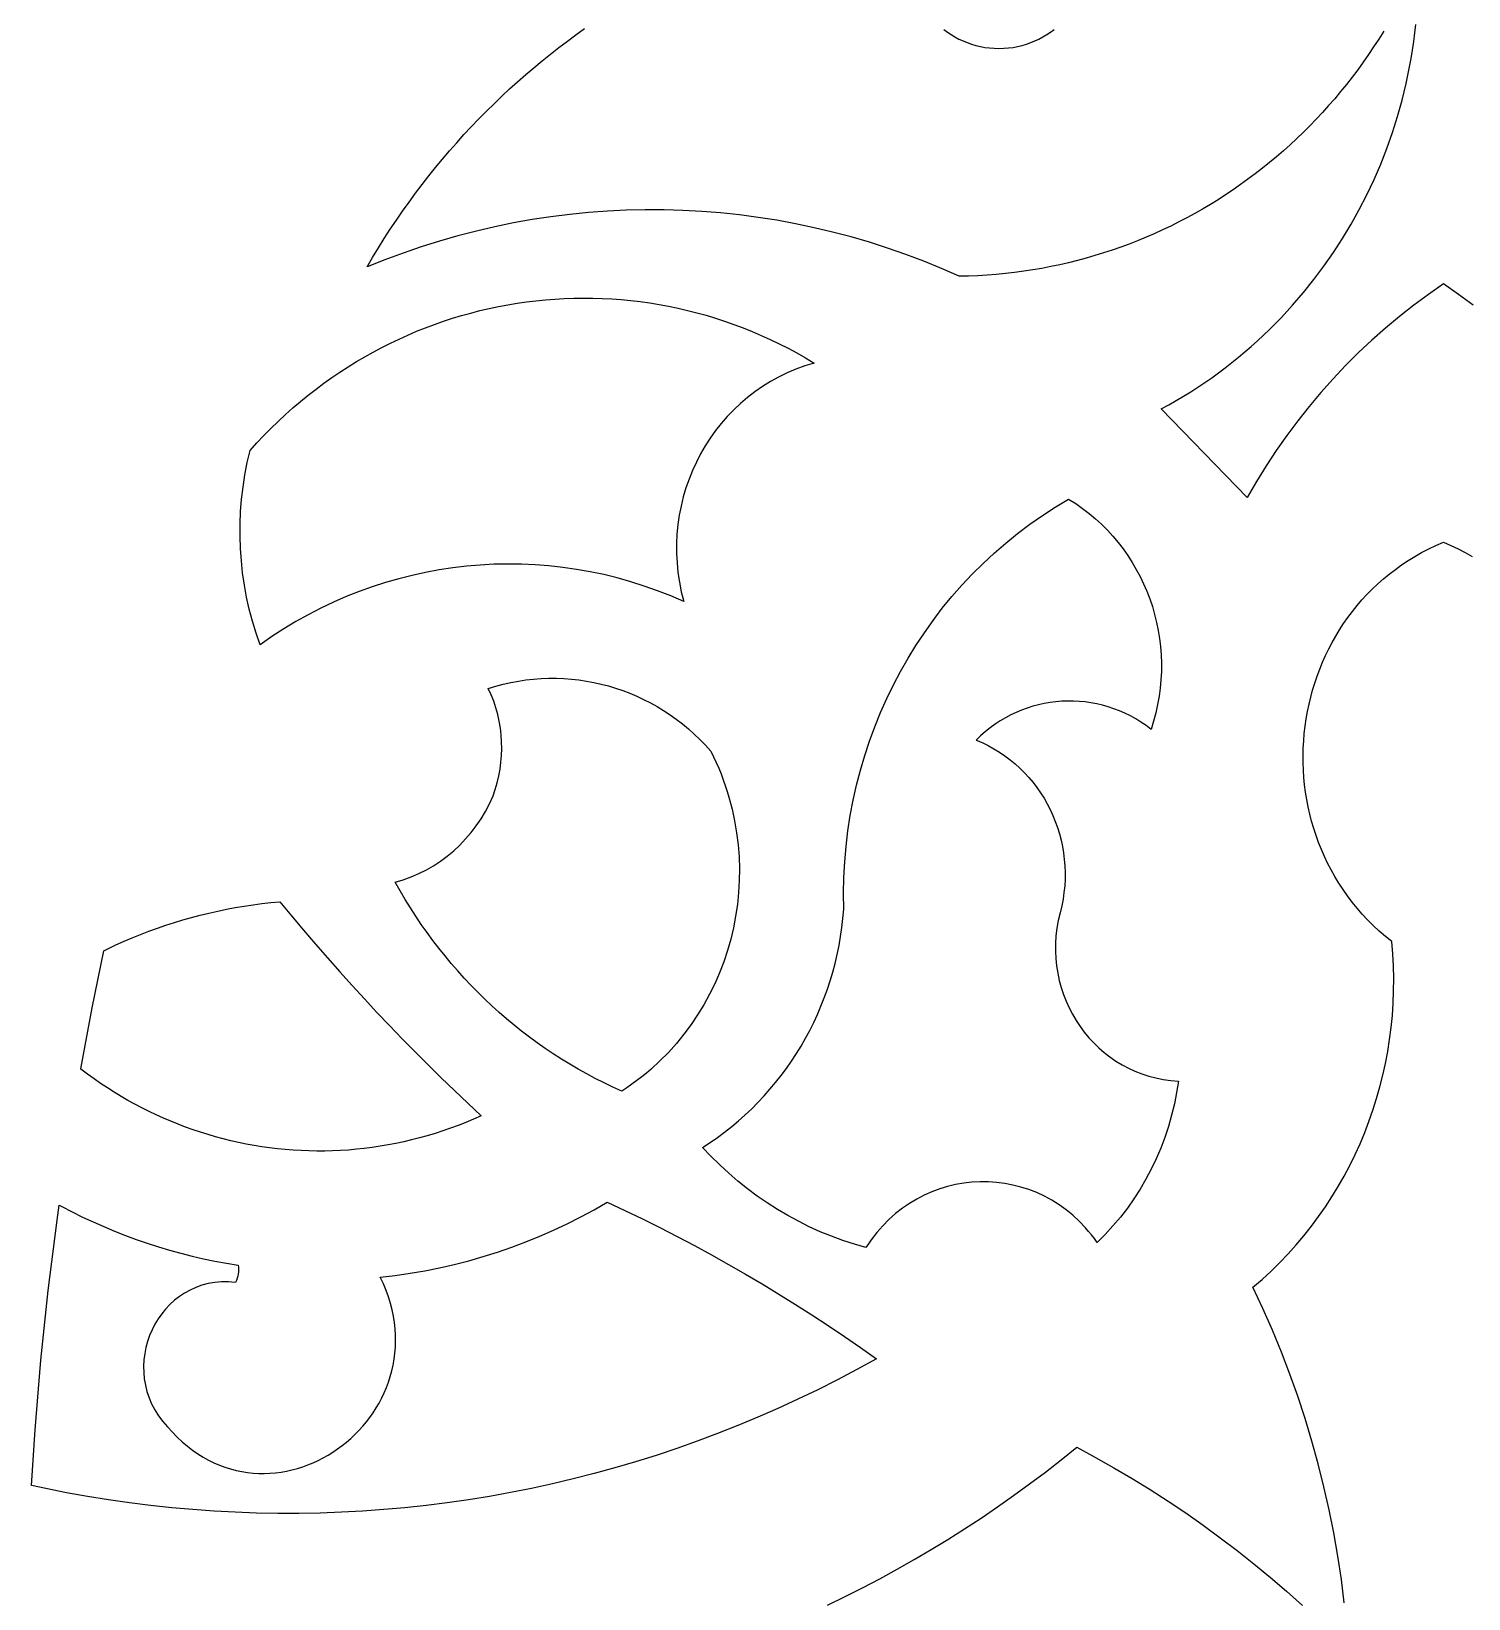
# Model space of a CAD drawing. Extents: x 1908 to 2928, y -299 to 721.
# Drawn here: x 2232.9 to 2306.1, y 216.8 to 296.6 of the extents above; entities that cross this region are included whole.
import ezdxf

# ---------------------------------------------------------------- set-up
doc = ezdxf.new("R2010")
doc.units = 0
doc.layers.add('BITMAP_LAYER', color=18, linetype='CONTINUOUS')

msp = doc.modelspace()

# ---------------------------------------------------------------- linework, layer by layer
at = {"layer": 'BITMAP_LAYER'}
for points in [[(2301.764, 296.64), (2301.512, 296.235), (2301.253, 295.835), (2300.988, 295.441), (2300.717, 295.052), (2300.439, 294.669), (2300.155, 294.292), (2299.865, 293.921), (2299.569, 293.555), (2299.268, 293.196), (2298.96, 292.842), (2298.647, 292.495), (2298.328, 292.154), (2298.004, 291.819), (2297.674, 291.49), (2297.339, 291.167), (2296.998, 290.851), (2296.653, 290.541), (2296.302, 290.238), (2295.947, 289.941), (2295.587, 289.651), (2295.221, 289.368), (2294.852, 289.091), (2294.477, 288.821), (2294.098, 288.558), (2293.715, 288.302), (2293.327, 288.053), (2292.936, 287.811), (2292.54, 287.577), (2292.14, 287.349), (2291.736, 287.129), (2291.328, 286.916), (2290.916, 286.71), (2290.501, 286.512), (2290.082, 286.321), (2289.66, 286.138), (2289.234, 285.962), (2288.805, 285.795), (2288.373, 285.635), (2287.938, 285.482), (2287.5, 285.338), (2287.058, 285.202), (2286.614, 285.073), (2286.167, 284.953), (2285.718, 284.841), (2285.266, 284.737), (2284.811, 284.641), (2284.354, 284.553), (2283.895, 284.474), (2283.434, 284.404), (2282.97, 284.342), (2282.505, 284.288), (2282.037, 284.243), (2281.568, 284.207), (2281.097, 284.18), (2280.625, 284.161), (2280.15, 284.151), (2279.248, 284.547), (2278.339, 284.917), (2277.423, 285.263), (2276.501, 285.585), (2275.573, 285.882), (2274.64, 286.155), (2273.702, 286.403), (2272.759, 286.627), (2271.813, 286.827), (2270.863, 287.001), (2269.91, 287.151), (2268.955, 287.277), (2267.997, 287.378), (2267.038, 287.455), (2266.077, 287.507), (2265.116, 287.534), (2264.154, 287.537), (2263.193, 287.516), (2262.232, 287.469), (2261.271, 287.399), (2260.313, 287.303), (2259.356, 287.183), (2258.401, 287.039), (2257.45, 286.869), (2256.501, 286.675), (2255.556, 286.457), (2254.615, 286.214), (2253.679, 285.946), (2252.748, 285.653), (2251.822, 285.336), (2250.903, 284.995), (2249.989, 284.628), (2250.276, 285.116), (2250.569, 285.598), (2250.868, 286.075), (2251.174, 286.546), (2251.485, 287.012), (2251.803, 287.473), (2252.127, 287.928), (2252.457, 288.377), (2252.793, 288.821), (2253.134, 289.26), (2253.481, 289.692), (2253.834, 290.119), (2254.193, 290.54), (2254.557, 290.955), (2254.926, 291.365), (2255.301, 291.768), (2255.681, 292.165), (2256.066, 292.557), (2256.457, 292.942), (2256.853, 293.321), (2257.253, 293.694), (2257.659, 294.061), (2258.069, 294.421), (2258.484, 294.776), (2258.904, 295.123), (2259.329, 295.465), (2259.758, 295.8), (2260.192, 296.128), (2260.63, 296.45), (2261.072, 296.765)], [(2279.36, 296.723), (2279.544, 296.588), (2279.735, 296.461), (2279.932, 296.344), (2280.134, 296.236), (2280.342, 296.139), (2280.556, 296.052), (2280.774, 295.975), (2280.997, 295.91), (2281.224, 295.856), (2281.455, 295.813), (2281.69, 295.782), (2281.929, 295.763), (2282.171, 295.757), (2282.412, 295.763), (2282.651, 295.782), (2282.886, 295.813), (2283.117, 295.856), (2283.345, 295.91), (2283.568, 295.975), (2283.786, 296.052), (2283.999, 296.139), (2284.207, 296.236), (2284.41, 296.344), (2284.607, 296.461), (2284.797, 296.588), (2284.981, 296.723)], [(2306.316, 282.679), (2305.569, 283.23), (2304.806, 283.758), (2304.806, 283.758), (2304.804, 283.758), (2304.802, 283.758), (2304.801, 283.758), (2304.038, 283.23), (2303.292, 282.679), (2302.562, 282.107), (2301.85, 281.513), (2301.156, 280.898), (2300.48, 280.263), (2299.822, 279.607), (2299.184, 278.932), (2298.564, 278.237), (2297.965, 277.524), (2297.386, 276.792), (2296.828, 276.043), (2296.291, 275.276), (2295.775, 274.491), (2295.281, 273.691), (2294.81, 272.874), (2290.439, 277.4), (2290.82, 277.608), (2291.196, 277.822), (2291.567, 278.043), (2291.934, 278.269), (2292.296, 278.502), (2292.654, 278.741), (2293.006, 278.986), (2293.354, 279.237), (2293.697, 279.494), (2294.034, 279.756), (2294.367, 280.024), (2294.695, 280.298), (2295.017, 280.577), (2295.334, 280.861), (2295.647, 281.151), (2295.953, 281.446), (2296.551, 282.051), (2297.127, 282.675), (2297.681, 283.319), (2298.213, 283.982), (2298.722, 284.662), (2299.207, 285.36), (2299.669, 286.073), (2300.107, 286.803), (2300.521, 287.548), (2300.91, 288.307), (2301.273, 289.08), (2301.612, 289.866), (2301.924, 290.664), (2302.21, 291.474), (2302.469, 292.296), (2302.701, 293.127), (2302.807, 293.547), (2302.905, 293.968), (2302.997, 294.392), (2303.082, 294.819), (2303.16, 295.247), (2303.23, 295.677), (2303.294, 296.11), (2303.35, 296.544), (2303.399, 296.979)], [(2299.759, 216.572), (2299.607, 217.768), (2299.427, 218.958), (2299.218, 220.143), (2298.982, 221.322), (2298.718, 222.494), (2298.426, 223.659), (2298.106, 224.815), (2297.759, 225.964), (2297.384, 227.104), (2296.983, 228.234), (2296.554, 229.354), (2296.098, 230.464), (2295.616, 231.563), (2295.106, 232.65), (2295.575, 233.056), (2296.03, 233.476), (2296.47, 233.908), (2296.896, 234.353), (2297.306, 234.81), (2297.702, 235.28), (2298.082, 235.76), (2298.447, 236.252), (2298.797, 236.754), (2299.131, 237.266), (2299.449, 237.788), (2299.751, 238.319), (2300.037, 238.859), (2300.306, 239.408), (2300.559, 239.965), (2300.796, 240.529), (2301.015, 241.101), (2301.218, 241.679), (2301.403, 242.264), (2301.571, 242.855), (2301.722, 243.452), (2301.854, 244.053), (2301.969, 244.66), (2302.066, 245.27), (2302.145, 245.885), (2302.206, 246.503), (2302.247, 247.125), (2302.271, 247.749), (2302.275, 248.375), (2302.261, 249.003), (2302.227, 249.633), (2302.174, 250.263), (2301.848, 250.528), (2301.536, 250.8), (2301.235, 251.081), (2300.947, 251.369), (2300.672, 251.664), (2300.409, 251.967), (2300.158, 252.276), (2299.92, 252.591), (2299.693, 252.913), (2299.479, 253.24), (2299.277, 253.573), (2299.087, 253.91), (2298.91, 254.253), (2298.744, 254.599), (2298.59, 254.95), (2298.448, 255.305), (2298.318, 255.663), (2298.2, 256.025), (2298.094, 256.389), (2297.999, 256.756), (2297.916, 257.125), (2297.845, 257.496), (2297.785, 257.869), (2297.737, 258.243), (2297.701, 258.617), (2297.675, 258.993), (2297.662, 259.369), (2297.66, 259.744), (2297.669, 260.12), (2297.689, 260.495), (2297.721, 260.869), (2297.764, 261.241), (2297.818, 261.612), (2297.883, 261.982), (2297.96, 262.349), (2298.047, 262.713), (2298.145, 263.075), (2298.255, 263.433), (2298.375, 263.788), (2298.506, 264.139), (2298.648, 264.486), (2298.801, 264.829), (2298.965, 265.167), (2299.139, 265.5), (2299.324, 265.827), (2299.519, 266.149), (2299.725, 266.465), (2299.942, 266.774), (2300.169, 267.077), (2300.406, 267.373), (2300.654, 267.662), (2300.912, 267.943), (2301.181, 268.216), (2301.46, 268.481), (2301.749, 268.737), (2302.048, 268.984), (2302.357, 269.223), (2302.676, 269.452), (2303.006, 269.671), (2303.345, 269.879), (2303.695, 270.078), (2304.054, 270.265), (2304.423, 270.442), (2304.804, 270.607), (2305.185, 270.442), (2305.554, 270.265), (2305.913, 270.078), (2306.262, 269.879)], [(2273.437, 216.462), (2274.333, 216.896), (2275.223, 217.345), (2276.106, 217.808), (2276.983, 218.286), (2277.852, 218.779), (2278.715, 219.286), (2279.57, 219.808), (2280.418, 220.345), (2281.259, 220.895), (2282.091, 221.461), (2282.916, 222.04), (2283.732, 222.634), (2284.541, 223.242), (2285.341, 223.864), (2286.132, 224.5), (2287.084, 223.989), (2288.026, 223.459), (2288.957, 222.91), (2289.878, 222.343), (2290.787, 221.758), (2291.684, 221.154), (2292.57, 220.533), (2293.444, 219.894), (2294.306, 219.238), (2295.156, 218.564), (2295.992, 217.873), (2296.816, 217.165), (2297.627, 216.44)]]:
    msp.add_lwpolyline(points, dxfattribs=at)
for points in [[(2261.487, 283.038), (2261.971, 283.023), (2262.455, 282.998), (2262.939, 282.963), (2263.422, 282.916), (2263.905, 282.859), (2264.387, 282.792), (2264.868, 282.714), (2265.349, 282.625), (2265.828, 282.525), (2266.306, 282.415), (2266.782, 282.294), (2267.257, 282.162), (2267.73, 282.019), (2268.201, 281.865), (2268.67, 281.701), (2269.136, 281.525), (2269.6, 281.339), (2270.061, 281.142), (2270.52, 280.934), (2270.976, 280.714), (2271.428, 280.484), (2271.877, 280.243), (2272.323, 279.99), (2272.765, 279.727), (2272.292, 279.584), (2271.832, 279.417), (2271.385, 279.228), (2270.952, 279.018), (2270.533, 278.787), (2270.128, 278.536), (2269.738, 278.266), (2269.364, 277.977), (2269.006, 277.671), (2268.664, 277.348), (2268.338, 277.009), (2268.03, 276.655), (2267.739, 276.287), (2267.466, 275.904), (2267.212, 275.509), (2266.976, 275.102), (2266.76, 274.683), (2266.563, 274.254), (2266.387, 273.815), (2266.231, 273.367), (2266.096, 272.911), (2265.982, 272.448), (2265.891, 271.978), (2265.821, 271.503), (2265.774, 271.022), (2265.751, 270.537), (2265.751, 270.048), (2265.775, 269.557), (2265.823, 269.065), (2265.896, 268.571), (2265.995, 268.076), (2266.119, 267.583), (2265.453, 267.869), (2264.781, 268.132), (2264.103, 268.372), (2263.421, 268.589), (2262.734, 268.782), (2262.044, 268.952), (2261.35, 269.098), (2260.654, 269.222), (2259.956, 269.322), (2259.256, 269.399), (2258.555, 269.454), (2257.854, 269.485), (2257.153, 269.494), (2256.452, 269.479), (2255.752, 269.442), (2255.054, 269.382), (2254.359, 269.3), (2253.665, 269.195), (2252.975, 269.067), (2252.289, 268.917), (2251.607, 268.745), (2250.93, 268.55), (2250.258, 268.332), (2249.593, 268.093), (2248.933, 267.831), (2248.281, 267.547), (2247.636, 267.241), (2246.999, 266.913), (2246.37, 266.562), (2245.751, 266.19), (2245.141, 265.796), (2244.542, 265.38), (2244.337, 265.977), (2244.155, 266.58), (2243.995, 267.188), (2243.859, 267.801), (2243.746, 268.418), (2243.656, 269.038), (2243.589, 269.661), (2243.546, 270.286), (2243.525, 270.913), (2243.528, 271.54), (2243.554, 272.166), (2243.603, 272.792), (2243.676, 273.417), (2243.771, 274.039), (2243.891, 274.658), (2244.033, 275.274), (2244.382, 275.66), (2244.736, 276.036), (2245.097, 276.403), (2245.465, 276.761), (2245.839, 277.108), (2246.218, 277.446), (2246.604, 277.775), (2246.995, 278.094), (2247.391, 278.403), (2247.793, 278.702), (2248.2, 278.992), (2248.611, 279.272), (2249.028, 279.542), (2249.449, 279.802), (2249.875, 280.053), (2250.305, 280.293), (2250.739, 280.524), (2251.178, 280.745), (2251.619, 280.955), (2252.065, 281.156), (2252.514, 281.347), (2252.967, 281.528), (2253.422, 281.698), (2253.881, 281.859), (2254.342, 282.01), (2254.806, 282.15), (2255.272, 282.28), (2255.741, 282.4), (2256.212, 282.51), (2256.685, 282.61), (2257.16, 282.699), (2257.636, 282.778), (2258.114, 282.847), (2258.593, 282.906), (2259.074, 282.954), (2259.555, 282.992), (2260.037, 283.019), (2260.52, 283.036), (2261.004, 283.042)], [(2286.078, 272.571), (2286.427, 272.328), (2286.763, 272.071), (2287.086, 271.8), (2287.395, 271.516), (2287.691, 271.221), (2287.972, 270.914), (2288.24, 270.595), (2288.493, 270.266), (2288.732, 269.928), (2288.956, 269.579), (2289.166, 269.222), (2289.36, 268.857), (2289.539, 268.484), (2289.702, 268.103), (2289.85, 267.716), (2289.982, 267.323), (2290.097, 266.924), (2290.197, 266.52), (2290.28, 266.112), (2290.346, 265.7), (2290.396, 265.285), (2290.428, 264.867), (2290.443, 264.446), (2290.441, 264.024), (2290.421, 263.601), (2290.383, 263.177), (2290.327, 262.754), (2290.253, 262.33), (2290.16, 261.908), (2290.049, 261.488), (2289.918, 261.069), (2289.663, 261.261), (2289.401, 261.439), (2289.134, 261.604), (2288.862, 261.754), (2288.585, 261.891), (2288.304, 262.015), (2288.02, 262.124), (2287.732, 262.221), (2287.441, 262.303), (2287.148, 262.372), (2286.853, 262.428), (2286.557, 262.47), (2286.259, 262.499), (2285.961, 262.514), (2285.663, 262.516), (2285.365, 262.505), (2285.068, 262.48), (2284.772, 262.442), (2284.478, 262.391), (2284.186, 262.327), (2283.896, 262.249), (2283.609, 262.158), (2283.326, 262.054), (2283.047, 261.937), (2282.772, 261.806), (2282.501, 261.663), (2282.236, 261.506), (2281.977, 261.337), (2281.724, 261.154), (2281.477, 260.959), (2281.237, 260.75), (2281.005, 260.529), (2281.319, 260.394), (2281.623, 260.246), (2281.918, 260.084), (2282.203, 259.91), (2282.478, 259.723), (2282.743, 259.524), (2282.997, 259.313), (2283.241, 259.092), (2283.474, 258.86), (2283.696, 258.618), (2283.906, 258.367), (2284.105, 258.107), (2284.292, 257.838), (2284.467, 257.561), (2284.629, 257.276), (2284.779, 256.984), (2284.916, 256.686), (2285.041, 256.381), (2285.152, 256.071), (2285.249, 255.755), (2285.333, 255.435), (2285.403, 255.11), (2285.459, 254.782), (2285.5, 254.45), (2285.527, 254.116), (2285.539, 253.779), (2285.536, 253.44), (2285.517, 253.1), (2285.483, 252.758), (2285.433, 252.417), (2285.367, 252.075), (2285.285, 251.734), (2285.191, 251.34), (2285.121, 250.947), (2285.074, 250.556), (2285.049, 250.167), (2285.045, 249.781), (2285.063, 249.398), (2285.102, 249.021), (2285.161, 248.648), (2285.24, 248.281), (2285.338, 247.921), (2285.454, 247.568), (2285.589, 247.223), (2285.741, 246.887), (2285.911, 246.561), (2286.097, 246.245), (2286.299, 245.94), (2286.517, 245.647), (2286.75, 245.366), (2286.998, 245.099), (2287.26, 244.845), (2287.535, 244.606), (2287.823, 244.383), (2288.124, 244.176), (2288.437, 243.985), (2288.761, 243.813), (2289.097, 243.658), (2289.443, 243.523), (2289.798, 243.407), (2290.164, 243.313), (2290.538, 243.239), (2290.92, 243.187), (2291.311, 243.158), (2291.22, 242.57), (2291.105, 241.988), (2290.966, 241.413), (2290.804, 240.846), (2290.619, 240.288), (2290.411, 239.739), (2290.181, 239.201), (2289.929, 238.674), (2289.655, 238.158), (2289.36, 237.654), (2289.045, 237.164), (2288.709, 236.687), (2288.353, 236.226), (2287.977, 235.779), (2287.581, 235.348), (2287.167, 234.934), (2287.028, 235.13), (2286.885, 235.318), (2286.737, 235.501), (2286.585, 235.677), (2286.268, 236.01), (2285.937, 236.317), (2285.591, 236.599), (2285.233, 236.856), (2284.863, 237.087), (2284.483, 237.292), (2284.094, 237.472), (2283.697, 237.627), (2283.293, 237.757), (2282.884, 237.861), (2282.471, 237.94), (2282.054, 237.994), (2281.635, 238.022), (2281.216, 238.025), (2280.797, 238.003), (2280.38, 237.956), (2279.966, 237.884), (2279.556, 237.787), (2279.152, 237.664), (2278.754, 237.517), (2278.364, 237.344), (2277.982, 237.147), (2277.611, 236.925), (2277.251, 236.677), (2276.904, 236.405), (2276.571, 236.108), (2276.252, 235.786), (2275.95, 235.439), (2275.665, 235.068), (2275.53, 234.873), (2275.399, 234.671), (2274.806, 234.843), (2274.22, 235.036), (2273.642, 235.249), (2273.073, 235.483), (2272.512, 235.737), (2271.961, 236.011), (2271.42, 236.305), (2270.889, 236.618), (2270.369, 236.949), (2269.86, 237.3), (2269.363, 237.669), (2268.879, 238.056), (2268.407, 238.46), (2267.949, 238.883), (2267.504, 239.322), (2267.073, 239.778), (2267.458, 240.028), (2267.834, 240.288), (2268.201, 240.559), (2268.56, 240.841), (2268.908, 241.132), (2269.248, 241.434), (2269.578, 241.745), (2269.898, 242.066), (2270.208, 242.396), (2270.509, 242.735), (2270.799, 243.082), (2271.078, 243.438), (2271.348, 243.802), (2271.607, 244.174), (2271.854, 244.553), (2272.091, 244.94), (2272.317, 245.333), (2272.532, 245.734), (2272.735, 246.141), (2272.927, 246.554), (2273.107, 246.973), (2273.275, 247.398), (2273.431, 247.829), (2273.574, 248.265), (2273.706, 248.706), (2273.825, 249.151), (2273.931, 249.601), (2274.025, 250.055), (2274.105, 250.513), (2274.173, 250.975), (2274.227, 251.44), (2274.267, 251.908), (2274.256, 252.716), (2274.272, 253.52), (2274.315, 254.319), (2274.384, 255.113), (2274.48, 255.902), (2274.601, 256.683), (2274.747, 257.458), (2274.919, 258.226), (2275.116, 258.985), (2275.337, 259.736), (2275.582, 260.477), (2275.851, 261.208), (2276.143, 261.928), (2276.458, 262.637), (2276.797, 263.335), (2277.157, 264.02), (2277.54, 264.692), (2277.945, 265.35), (2278.371, 265.995), (2278.818, 266.624), (2279.287, 267.238), (2279.775, 267.836), (2280.284, 268.417), (2280.813, 268.981), (2281.361, 269.528), (2281.928, 270.055), (2282.514, 270.564), (2283.119, 271.053), (2283.741, 271.522), (2284.382, 271.97), (2285.04, 272.396), (2285.716, 272.801)], [(2259.631, 263.674), (2260.015, 263.659), (2260.399, 263.631), (2260.78, 263.589), (2261.16, 263.532), (2261.537, 263.462), (2261.911, 263.379), (2262.282, 263.282), (2262.65, 263.171), (2263.013, 263.047), (2263.373, 262.91), (2263.727, 262.759), (2264.077, 262.596), (2264.422, 262.419), (2264.761, 262.23), (2265.093, 262.028), (2265.42, 261.813), (2265.739, 261.586), (2266.052, 261.346), (2266.357, 261.094), (2266.654, 260.83), (2266.943, 260.553), (2267.224, 260.265), (2267.495, 259.964), (2267.637, 259.677), (2267.771, 259.387), (2267.897, 259.096), (2268.016, 258.802), (2268.128, 258.507), (2268.233, 258.211), (2268.331, 257.913), (2268.421, 257.614), (2268.58, 257.013), (2268.711, 256.408), (2268.813, 255.801), (2268.888, 255.192), (2268.934, 254.583), (2268.954, 253.973), (2268.946, 253.366), (2268.911, 252.76), (2268.85, 252.158), (2268.762, 251.56), (2268.648, 250.967), (2268.509, 250.381), (2268.343, 249.801), (2268.153, 249.23), (2267.937, 248.668), (2267.696, 248.116), (2267.431, 247.575), (2267.141, 247.047), (2266.827, 246.531), (2266.49, 246.029), (2266.128, 245.543), (2265.744, 245.072), (2265.336, 244.618), (2264.906, 244.183), (2264.453, 243.766), (2264.218, 243.565), (2263.977, 243.369), (2263.731, 243.178), (2263.48, 242.993), (2263.223, 242.813), (2262.961, 242.638), (2262.507, 242.845), (2262.059, 243.061), (2261.615, 243.285), (2261.176, 243.519), (2260.743, 243.762), (2260.315, 244.013), (2259.892, 244.273), (2259.475, 244.542), (2259.064, 244.819), (2258.658, 245.104), (2258.258, 245.398), (2257.864, 245.7), (2257.477, 246.01), (2257.095, 246.328), (2256.72, 246.653), (2256.352, 246.987), (2255.989, 247.328), (2255.634, 247.676), (2255.285, 248.032), (2254.944, 248.395), (2254.609, 248.766), (2254.281, 249.143), (2253.961, 249.528), (2253.648, 249.919), (2253.342, 250.318), (2253.044, 250.722), (2252.754, 251.134), (2252.471, 251.552), (2252.197, 251.976), (2251.93, 252.407), (2251.672, 252.844), (2251.421, 253.287), (2251.834, 253.409), (2252.237, 253.556), (2252.629, 253.725), (2253.01, 253.916), (2253.379, 254.128), (2253.734, 254.362), (2254.076, 254.615), (2254.403, 254.887), (2254.715, 255.178), (2255.011, 255.488), (2255.29, 255.814), (2255.552, 256.157), (2255.795, 256.516), (2256.018, 256.89), (2256.222, 257.278), (2256.405, 257.681), (2256.522, 258.016), (2256.62, 258.356), (2256.702, 258.699), (2256.765, 259.045), (2256.811, 259.393), (2256.84, 259.743), (2256.851, 260.093), (2256.844, 260.443), (2256.82, 260.792), (2256.778, 261.14), (2256.72, 261.485), (2256.643, 261.827), (2256.55, 262.166), (2256.439, 262.5), (2256.31, 262.829), (2256.165, 263.152), (2256.546, 263.269), (2256.929, 263.371), (2257.313, 263.458), (2257.699, 263.53), (2258.085, 263.588), (2258.472, 263.631), (2258.858, 263.66), (2259.245, 263.674)], [(2246.147, 251.565), (2246.751, 250.847), (2247.36, 250.135), (2247.976, 249.428), (2248.597, 248.727), (2249.224, 248.031), (2249.856, 247.341), (2250.494, 246.657), (2251.138, 245.978), (2251.787, 245.305), (2252.442, 244.638), (2253.102, 243.976), (2253.768, 243.32), (2254.439, 242.67), (2255.116, 242.026), (2255.798, 241.387), (2255.411, 241.216), (2255.023, 241.052), (2254.633, 240.898), (2254.241, 240.753), (2253.847, 240.616), (2253.452, 240.488), (2253.056, 240.368), (2252.658, 240.257), (2252.259, 240.155), (2251.86, 240.062), (2251.459, 239.977), (2251.058, 239.9), (2250.656, 239.832), (2250.253, 239.772), (2249.85, 239.721), (2249.447, 239.679), (2249.044, 239.644), (2248.64, 239.618), (2248.237, 239.601), (2247.834, 239.592), (2247.431, 239.591), (2247.029, 239.598), (2246.627, 239.613), (2246.226, 239.637), (2245.826, 239.669), (2245.426, 239.709), (2245.028, 239.757), (2244.631, 239.813), (2244.235, 239.877), (2243.84, 239.949), (2243.447, 240.03), (2243.056, 240.118), (2242.666, 240.214), (2242.278, 240.318), (2241.892, 240.43), (2241.509, 240.55), (2241.127, 240.677), (2240.748, 240.813), (2240.371, 240.956), (2239.997, 241.107), (2239.626, 241.265), (2239.257, 241.432), (2238.891, 241.606), (2238.529, 241.787), (2238.169, 241.976), (2237.813, 242.173), (2237.461, 242.378), (2237.111, 242.589), (2236.766, 242.809), (2236.424, 243.036), (2236.086, 243.27), (2235.752, 243.511), (2235.423, 243.76), (2235.409, 243.771), (2235.987, 246.894), (2236.584, 249.797), (2236.785, 249.896), (2237.199, 250.09), (2237.616, 250.277), (2238.036, 250.456), (2238.459, 250.628), (2238.885, 250.792), (2239.314, 250.948), (2239.745, 251.096), (2240.179, 251.236), (2240.615, 251.368), (2241.054, 251.492), (2241.495, 251.608), (2241.938, 251.717), (2242.383, 251.817), (2242.83, 251.909), (2243.279, 251.992), (2243.73, 252.068), (2244.183, 252.135), (2244.637, 252.194), (2245.092, 252.245), (2245.549, 252.288)], [(2263.122, 236.562), (2264.014, 236.131), (2264.901, 235.69), (2265.783, 235.238), (2266.66, 234.775), (2267.531, 234.302), (2268.397, 233.819), (2269.258, 233.325), (2270.112, 232.821), (2270.962, 232.306), (2271.805, 231.781), (2272.642, 231.247), (2273.474, 230.702), (2274.299, 230.147), (2275.119, 229.582), (2275.932, 229.007), (2274.941, 228.461), (2273.944, 227.936), (2272.941, 227.43), (2271.931, 226.944), (2270.916, 226.477), (2269.895, 226.031), (2268.869, 225.603), (2267.837, 225.196), (2266.801, 224.807), (2265.76, 224.439), (2264.715, 224.09), (2263.665, 223.76), (2262.612, 223.45), (2261.555, 223.16), (2260.495, 222.889), (2259.432, 222.637), (2258.366, 222.405), (2257.297, 222.193), (2256.226, 221.999), (2255.152, 221.826), (2254.077, 221.671), (2253.001, 221.536), (2251.922, 221.42), (2250.843, 221.324), (2249.763, 221.247), (2248.682, 221.189), (2247.601, 221.151), (2246.52, 221.132), (2245.439, 221.132), (2244.358, 221.151), (2243.278, 221.19), (2242.199, 221.248), (2241.121, 221.325), (2240.044, 221.421), (2238.969, 221.536), (2237.896, 221.671), (2236.824, 221.824), (2235.756, 221.997), (2234.689, 222.189), (2233.626, 222.4), (2232.895, 222.559), (2233.082, 225.387), (2233.385, 228.933), (2233.758, 232.496), (2234.204, 236.076), (2234.313, 236.833), (2234.439, 236.764), (2234.967, 236.492), (2235.5, 236.23), (2236.038, 235.979), (2236.581, 235.74), (2237.128, 235.512), (2237.681, 235.296), (2238.237, 235.091), (2238.799, 234.898), (2239.364, 234.716), (2239.933, 234.547), (2240.506, 234.389), (2241.083, 234.243), (2241.663, 234.109), (2242.246, 233.988), (2242.833, 233.879), (2243.423, 233.782), (2243.44, 233.668), (2243.448, 233.555), (2243.446, 233.441), (2243.434, 233.328), (2243.412, 233.217), (2243.381, 233.108), (2243.341, 233.002), (2243.291, 232.9), (2243.108, 232.918), (2242.927, 232.928), (2242.574, 232.927), (2242.231, 232.896), (2241.899, 232.838), (2241.58, 232.754), (2241.273, 232.645), (2240.98, 232.512), (2240.7, 232.358), (2240.435, 232.182), (2240.185, 231.988), (2239.952, 231.775), (2239.734, 231.545), (2239.534, 231.301), (2239.352, 231.042), (2239.188, 230.77), (2239.043, 230.488), (2238.917, 230.195), (2238.812, 229.894), (2238.728, 229.586), (2238.666, 229.271), (2238.626, 228.953), (2238.609, 228.631), (2238.615, 228.307), (2238.645, 227.983), (2238.7, 227.66), (2238.781, 227.339), (2238.887, 227.022), (2239.02, 226.71), (2239.181, 226.404), (2239.369, 226.105), (2239.587, 225.816), (2239.833, 225.537), (2240.076, 225.265), (2240.326, 225.01), (2240.58, 224.774), (2240.839, 224.554), (2241.103, 224.352), (2241.37, 224.167), (2241.642, 223.999), (2241.916, 223.847), (2242.194, 223.711), (2242.474, 223.591), (2242.756, 223.486), (2243.039, 223.397), (2243.325, 223.323), (2243.611, 223.263), (2243.897, 223.219), (2244.184, 223.188), (2244.471, 223.171), (2244.757, 223.168), (2245.043, 223.179), (2245.326, 223.202), (2245.609, 223.239), (2245.889, 223.288), (2246.166, 223.35), (2246.441, 223.423), (2246.712, 223.509), (2246.98, 223.605), (2247.244, 223.714), (2247.503, 223.833), (2247.758, 223.963), (2248.007, 224.103), (2248.251, 224.254), (2248.489, 224.414), (2248.72, 224.584), (2248.945, 224.763), (2249.163, 224.952), (2249.373, 225.149), (2249.576, 225.355), (2249.77, 225.569), (2249.955, 225.792), (2250.132, 226.022), (2250.299, 226.259), (2250.456, 226.504), (2250.604, 226.755), (2250.74, 227.014), (2250.866, 227.278), (2250.98, 227.549), (2251.083, 227.826), (2251.173, 228.108), (2251.251, 228.396), (2251.317, 228.688), (2251.369, 228.986), (2251.407, 229.287), (2251.431, 229.594), (2251.441, 229.904), (2251.436, 230.217), (2251.416, 230.535), (2251.381, 230.855), (2251.329, 231.178), (2251.262, 231.504), (2251.177, 231.832), (2251.076, 232.162), (2250.957, 232.494), (2250.82, 232.828), (2250.665, 233.163), (2251.426, 233.253), (2252.183, 233.364), (2252.937, 233.494), (2253.687, 233.645), (2254.432, 233.816), (2255.173, 234.007), (2255.908, 234.218), (2256.637, 234.448), (2257.36, 234.698), (2258.077, 234.967), (2258.788, 235.255), (2259.491, 235.563), (2260.187, 235.889), (2260.874, 236.235), (2261.554, 236.599), (2262.225, 236.982)]]:
    msp.add_lwpolyline(points, close=True, dxfattribs=at)

doc.saveas('drawing.dxf')
